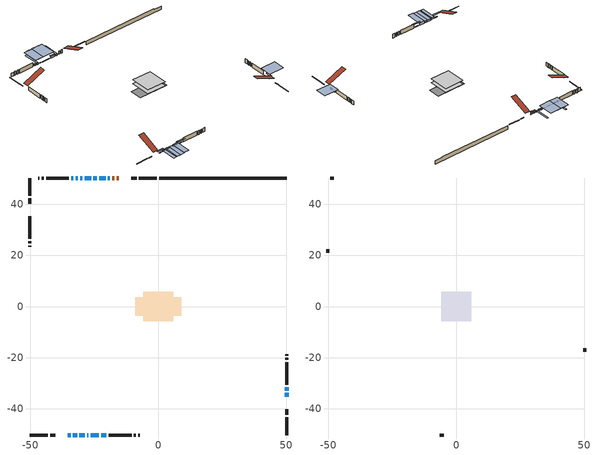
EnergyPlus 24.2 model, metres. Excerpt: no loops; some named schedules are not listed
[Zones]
conditioned space
 floor adiabatic (AdiabaticFloorConstruction): -5.85,-5.85 -5.85,5.85 5.85,5.85 5.85,-5.85 z0.54
 floor foundation (Slab1 construction): -8.92,-3.55 -8.92,3.55 8.92,3.55 8.92,-3.55 z-1.8
 wall outside (RimJoist1 construction): -0.52,50.29 -7.55,50.29 / -50.29,-50.29 -43.26,-50.29 / -50.29,50.29 -50.29,43.26 / 50.29,-50.29 50.29,-43.26 z0.54:0.84
 wall outside (RimJoist2 construction): -8.48,50.29 -10.53,50.29 / -42.33,-50.29 -40.28,-50.29 / -50.29,42.33 -50.29,40.28 / 50.29,-42.33 50.29,-40.28 z0.54:0.84
 wall outside (AdiabaticWallConstruction 1): -15.43,50.29 -16.29,50.29 / -17.22,50.29 -17.98,50.29 z0.54:2.57
 wall outside (AdiabaticWallConstruction): 50.29,-35.38 50.29,-33.81 z0.54:1.71; -35.39,-50.29 -34.34,-50.29 / -22.35,-50.29 -20.26,-50.29 z0.54:1.02; -33.41,-50.29 -31.79,-50.29 / -30.86,-50.29 -28.72,-50.29 z0.54:1.48; -18.91,50.29 -19.7,50.29 / -31.48,50.29 -32.27,50.29 / -33.2,50.29 -34.06,50.29 z0.54:1.34; -27.8,-50.29 -27.33,-50.29 z0.54:0.75; -20.63,50.29 -23.17,50.29 z0.54:1.49; -24.1,50.29 -25.36,50.29 / -29.7,50.29 -30.56,50.29 z0.54:0.89; -26.29,50.29 -28.78,50.29 / 50.29,-32.88 50.29,-31.63 z0.54:0.87; -26.4,-50.29 -23.27,-50.29 z0.54:1.94
 wall outside (Wall1 construction): -34.99,50.29 -43.88,50.29 / -19.33,-50.29 -10.45,-50.29 / -50.29,35.38 -50.29,26.5 / 50.29,-30.71 50.29,-21.82 z0.54:2.98
 wall outside (Wall2 construction): -44.81,50.29 -45.58,50.29 / -9.52,-50.29 -8.75,-50.29 / -50.29,25.57 -50.29,24.8 / 50.29,-20.89 50.29,-20.12 z0.54:2.98
 wall outside (Wall3 construction): -46.51,50.29 -47.01,50.29 / -7.82,-50.29 -7.31,-50.29 / -50.29,23.87 -50.29,23.36 / 50.29,-19.19 50.29,-18.68 z0.54:2.98
 wall foundation (FoundationWall1 construction): 0.41,50.29,-1.8 0.41,50.29,0.54 45.3,50.29,0.54 45.3,50.29,0.15 50.29,50.29,0.15 50.29,50.29,-1.8
 window (WindowConstruction): 50.29,-35.38 50.29,-33.81 z0.54:1.71
 window (WindowConstruction 6): -35.38,-50.29 -34.34,-50.29 z0.54:1.02
 window (WindowConstruction 7): -33.41,-50.29 -31.79,-50.29 z0.54:1.48
 window (WindowConstruction 8): -18.91,50.29 -19.7,50.29 z0.54:1.34
 window (WindowConstruction 9): -30.86,-50.29 -28.72,-50.29 z0.54:1.48
 window (WindowConstruction 10): -27.79,-50.29 -27.33,-50.29 z0.54:0.74
 window (WindowConstruction 1): -20.63,50.29 -23.17,50.29 z0.54:1.49
 window (WindowConstruction 11): -24.1,50.29 -25.36,50.29 z0.54:0.88
 window (WindowConstruction 12): -26.29,50.29 -28.78,50.29 z0.54:0.87
 window (WindowConstruction 13): -29.71,50.29 -30.55,50.29 z0.54:0.88
 window (WindowConstruction 14): 50.29,-32.88 50.29,-31.63 z0.54:0.87
 window (WindowConstruction 2): -31.48,50.29 -32.27,50.29 z0.54:1.34
 window (WindowConstruction 3): -33.2,50.29 -34.06,50.29 z0.54:1.34
 window (WindowConstruction 4): -26.4,-50.29 -23.27,-50.29 z0.54:1.94
 window (WindowConstruction 5): -22.35,-50.29 -20.26,-50.29 z0.54:1.02
 door (Door): -15.43,50.29 -16.29,50.29 z0.54:2.57
 door (Door 1): -17.22,50.29 -17.98,50.29 z0.54:2.57
 ceiling adiabatic (AdiabaticFloorConstruction): 5.85,-5.85 5.85,5.85 -5.85,5.85 -5.85,-5.85 z0.54
attic - vented
 floor to conditioned space (Floor1 construction Reversed): -5.85,-5.85 -5.85,5.85 5.85,5.85 5.85,-5.85 z2.98
 wall outside (Wall4 construction): -47.94,50.29 -49.36,50.29 / -6.38,-50.29 -4.96,-50.29 / -50.29,22.43 -50.29,21.01 / 50.29,-17.75 50.29,-16.33 z0.54:2.98
 roof outside (Roof1 construction): -14.5,50.29,2.98 -14.5,39.06,7.66 -11.46,39.06,7.66 -11.46,50.29,2.98; -36.31,-50.29,2.98 -36.31,-39.06,7.66 -39.36,-39.06,7.66 -39.36,-50.29,2.98; -50.29,36.31,2.98 -39.06,36.31,7.66 -39.06,39.36,7.66 -50.29,39.36,2.98; 50.29,-36.31,2.98 39.06,-36.31,7.66 39.06,-39.36,7.66 50.29,-39.36,2.98
shading: 50.29,-32.9 50.29,-36.3 51.05,-36.3 51.05,-32.9 z2.62; -32.82,-50.29 -36.9,-50.29 -36.9,-51.05 -32.82,-51.05 z2.54; -31.74,-50.29 -33.46,-50.29 -33.46,-59.43 -31.74,-59.43 z1.53; -19.75,50.29 -18.86,50.29 -18.86,59.43 -19.75,59.43 z1.39; -28.67,-50.29 -30.91,-50.29 -30.91,-59.43 -28.67,-59.43 z1.53; -26.42,-50.29 -28.71,-50.29 -28.71,-59.43 -26.42,-59.43 z1.66; -23.22,50.29 -20.58,50.29 -20.58,51.05 -23.22,51.05 z1.54; -28.1,50.29 -21.36,50.29 -21.36,59.43 -28.1,59.43 z3.62; -31.52,50.29 -23.55,50.29 -23.55,59.43 -31.52,59.43 z3.61; -33.29,50.29 -26.97,50.29 -26.97,59.43 -33.29,59.43 z3.62; 50.29,-28.89 50.29,-35.62 59.43,-35.62 59.43,-28.89 z3.61; -32.32,50.29 -31.44,50.29 -31.44,59.43 -32.32,59.43 z1.39; -34.11,50.29 -33.15,50.29 -33.15,51.05 -34.11,51.05 z1.39; -23.23,-50.29 -26.45,-50.29 -26.45,-59.43 -23.23,-59.43 z1.98; -18.74,-50.29 -23.87,-50.29 -23.87,-51.05 -18.74,-51.05 z2.54
[Building]
Building 1: Terrain=Suburbs
[Site:Location]
Edmonton Intl AP_AB: Latitude {deg}=53.31; Longitude {deg}=-113.58; Time Zone {hr}=-7; Elevation {m}=723; Keep Site Location Information=Yes
[Site:GroundTemperature:Shallow]
-1.56185, -3.61833, -3.78302, -2.80711, 1.11059, 5.01004, 8.39065, 10.5322, 10.7141, 8.97234, 5.67794, 1.89811
[Site:WaterMainsTemperature]
Calculation Method=Schedule; Temperature Schedule=mains temperature schedule
[Material] Roughness=Rough; Thermal Absorptance=0.9
Name | Thickness {m} | Conductivity {W/m-K} | Density {kg/m3} | Specific Heat {J/kg-K} | Solar Absorptance | Visible Absorptance
asphalt or fiberglass shingles | 0.00635 | 0.162714 | 1121.4 | 1465.45 | 0.4 | 0.4
ceiling loosefill ins | 0.169333 | 0.0480833 | 16.02 | 1046.75 | 0.7 | 0.7
ceiling stud and cavity | 0.1397 | 0.142181 | 65.682 | 1177.47 | 0.7 | 0.7
concrete 4.0 in. | 0.1016 | 1.803125 | 2242.8 | 837.4 | 0.7 | 0.7
concrete 8.0 in. | 0.2032 | 1.803125 | 2242.8 | 837.4 | 0.7 | 0.7
door material | 0.04445 | 0.188738 | 512.64 | 1214.23 | 0.7 | 0.7
door material 1 | 0.04445 | 0.053851 | 512.64 | 1214.23 | 0.7 | 0.7
exterior vertical ins | 0.0125472 | 0.029427 | 32.04 | 1214.23 | 0.7 | 0.7
floor covering | 0.0127 | 0.0433444 | 54.468 | 1339.84 | 0.6 | 0.6
floor rigid ins; wall rigid ins 1 | 0.512978 | 0.029427 | 32.04 | 1214.23 | 0.7 | 0.7
floor stud and cavity | 0.1397 | 1.75129 | 37.0049 | 1207.88 | 0.7 | 0.7
furniture material conditioned space 1 | 0.1524 | 0.115458 | 640.8 | 1214.23 | 0.6 | 0.6
gypsum board | 0.0127 | 0.160291 | 801 | 837.4 | 0.6 | 0.6
gypsum board 1 | 0.0127 | 0.160291 | 801 | 837.4 | 0.7 | 0.7
osb sheathing 0.5 in. | 0.0127 | 0.115458 | 512.64 | 1214.23 | 0.7 | 0.7
osb sheathing 0.75 in. | 0.01905 | 0.115458 | 512.64 | 1214.23 | 0.7 | 0.7
osb sheathing 2.0 in. | 0.0508 | 0.115458 | 512.64 | 1214.23 | 0.7 | 0.7
rim joist stud and cavity | 0.0508 | 0.0296634 | 125.044 | 1163.47 | 0.6 | 0.6
rim joist stud and cavity 1 | 0.0508 | 0.194335 | 50.32683 | 1063.81 | 0.6 | 0.6
wall rigid ins | 0.051816 | 0.029427 | 32.04 | 1214.23 | 0.7 | 0.7
wall stud and cavity | 0.1397 | 0.19072 | 139.0536 | 1170.24 | 0.7 | 0.7
wall stud and cavity 1 | 0.1397 | 0.107944 | 139.0536 | 1170.24 | 0.7 | 0.7
wall stud and cavity 2 | 0.1397 | 0.229306 | 139.0536 | 1170.24 | 0.7 | 0.7
wall stud and cavity 3 | 0.0889 | 6.9971 | 50.32683 | 1063.81 | 0.6 | 0.6
wall stud and cavity 4 | 0.0889 | 0.380278 | 52.3479 | 1209.89 | 0.7 | 0.7
wall stud and cavity 5 | 0.0889 | 0.391764 | 83.0341 | 1211.67 | 0.7 | 0.7
wood siding | 0.0254 | 0.102417 | 544.68 | 1172.36 | 0.4 | 0.4
wood siding 1 | 0.00254 | 0.102417 | 544.68 | 1172.36 | 0.4 | 0.4
wood siding 2; wood siding 3; wood siding 4 | 0.0254 | 0.102417 | 544.68 | 1172.36 | 0.7 | 0.7
[WindowMaterial:SimpleGlazingSystem]
Name | U-Factor {W/m2-K} | Solar Heat Gain Coefficient
WindowMaterial | 1.67955 | 0.57
WindowMaterial 1 | 1.6205 | 0.49
WindowMaterial 10 | 2.67036 | 0.23
WindowMaterial 11 | 3.92747 | 0.4
WindowMaterial 12 | 3.957 | 0.39
WindowMaterial 13 | 4.025702 | 0.37
WindowMaterial 2 | 1.58303 | 0.52
WindowMaterial 3 | 1.69148 | 0.45
WindowMaterial 4 | 1.71703 | 0.56
WindowMaterial 5 | 1.97992 | 0.5
WindowMaterial 6 | 2.15934 | 0.4
WindowMaterial 7 | 1.677849 | 0.46
WindowMaterial 8 | 1.7051 | 0.44
WindowMaterial 9 | 1.53987 | 0.54
[Construction]
AdiabaticFloorConstruction: floor stud and cavity, floor rigid ins, osb sheathing 0.75 in., floor covering
AdiabaticWallConstruction: wood siding 3, wall rigid ins 1, wall stud and cavity 4, gypsum board
AdiabaticWallConstruction 1: wood siding 4, wall rigid ins 1, wall stud and cavity 4, gypsum board
Door: door material
Door 1: door material 1
Floor1 construction Reversed: gypsum board, ceiling stud and cavity, ceiling loosefill ins
FoundationWall1 construction: concrete 8.0 in., gypsum board 1
furniture construction conditioned space 1: furniture material conditioned space 1
PartitionWallConstruction: gypsum board, wall stud and cavity 5, gypsum board
RimJoist1 construction: wood siding 2, osb sheathing 2.0 in., rim joist stud and cavity
RimJoist2 construction: wood siding 2, rim joist stud and cavity 1
Roof1 construction: asphalt or fiberglass shingles
Slab1 construction: concrete 4.0 in.
Wall1 construction: wood siding, wall rigid ins, osb sheathing 0.5 in., wall stud and cavity, gypsum board
Wall2 construction: wood siding, osb sheathing 0.5 in., wall stud and cavity 1, gypsum board
Wall3 construction: wood siding, wall rigid ins, osb sheathing 0.5 in., wall stud and cavity 2, gypsum board
Wall4 construction: wood siding 1, wall stud and cavity 3
WindowConstruction: WindowMaterial
WindowConstruction 1: WindowMaterial 1
WindowConstruction 10: WindowMaterial 10
WindowConstruction 11: WindowMaterial 11
WindowConstruction 12; WindowConstruction 14: WindowMaterial 12
WindowConstruction 13: WindowMaterial 13
WindowConstruction 2: WindowMaterial 2
WindowConstruction 3: WindowMaterial 3
WindowConstruction 4: WindowMaterial 4
WindowConstruction 5: WindowMaterial 5
WindowConstruction 6: WindowMaterial 6
WindowConstruction 7: WindowMaterial 7
WindowConstruction 8: WindowMaterial 8
WindowConstruction 9: WindowMaterial 9
[Zone] Multiplier=1; Part of Total Floor Area=Yes
Name | Volume {m3}
attic - vented | 102.51
conditioned space | 658.5
[Space]
Name | Zone | Volume {m3}
attic - vented 1 | attic - vented | 102.51
conditioned space 1 | conditioned space | 658.5
[ZoneInfiltration:EffectiveLeakageArea]
infil attic - vented 1: Zone or Space=attic - vented 1; Schedule=Always On Discrete; Effective Air Leakage Area {cm2}=4756.52; Stack Coefficient=0.000495095; Wind Coefficient=1.50336e-05
[ZoneMixing]
whole house fan mix: Zone or Space=attic - vented; Schedule=Always On Continuous; Design Flow Rate Calculation Method=Flow/Zone; Design Flow Rate {m3/s}=0; Source Zone or Space=conditioned space
[SurfaceProperty:ExposedFoundationPerimeter]
Slab1: Exposed Perimeter Calculation Method=TotalExposedPerimeter; Total Exposed Perimeter {m}=49.887
[InternalMass] Zone or ZoneList=conditioned space; Space or SpaceList=conditioned space 1
Name | Construction | Surface Area {m2}
furniture mass conditioned space 1 | furniture construction conditioned space 1 | 105.372
partition wall mass | PartitionWallConstruction | 263.43
[Lights]
interior lighting: Zone or ZoneList or Space or SpaceList=conditioned space 1; Schedule=interior lighting schedule; Design Level Calculation Method=LightingLevel; Lighting Level {W}=343.2; Return Air Fraction=0; Fraction Radiant=0.6; Fraction Visible=0.2; Fraction Replaceable=1
[People]
occupants: Zone or ZoneList or Space or SpaceList=conditioned space 1; Number of People Schedule=occupants schedule; Number of People Calculation Method=People; Number of People=3; Fraction Radiant=0.314171; Sensible Heat Fraction=0.56303; Activity Level Schedule=occupants activity schedule; Carbon Dioxide Generation Rate {m3/s-W}=0; Enable ASHRAE 55 Comfort Warnings=No; Mean Radiant Temperature Calculation Type=EnclosureAveraged
[ElectricEquipment] Zone or ZoneList or Space or SpaceList=conditioned space 1; Design Level Calculation Method=EquipmentLevel
Name | Schedule | Design Level {W} | Fraction Latent | Fraction Radiant | Fraction Lost
clothes dryer | clothes dryer schedule | 140.772 | 0.015 | 0.081 | 0.85
clothes washer | clothes washer schedule | 32.1985 | 0.03 | 0.162 | 0.7
cooking range | cooking range schedule | 215.147 | 0.08 | 0.432 | 0.2
dishwasher | dishwasher schedule | 66.8632 | 0.3 | 0.18 | 0.4
fridge | fridge schedule | 72.9452 | 0 | 0.6 | 0
mech vent bath fan 0 | mech vent bath fan 0 schedule | 50.2 | 0 | 0 | 1
mech vent bath fan 1 | mech vent bath fan 1 schedule | 50.2 | 0 | 0 | 1
mech vent bath fan 2 | mech vent bath fan 2 schedule | 50.2 | 0 | 0 | 1
mech vent house fan | mech vent house fan schedule | 0 | 0 | 0 | 1
mech vent house fan cfis | mech vent house fan cfis schedule | 0 | 0 | 0 | 0
mech vent range fan 0 | mech vent range fan 0 schedule | 57 | 0 | 0 | 1
misc plug loads | misc plug loads schedule | 494.7 | 0.045 | 0.513 | 0.1
whole house fan | Always On Discrete | 0 | 0 | 0 | 1
[OtherEquipment] Zone or ZoneList or Space or SpaceList=conditioned space 1; Design Level Calculation Method=EquipmentLevel
Name | Fuel Type | Schedule | Design Level {W} | Fraction Latent | Fraction Radiant | Fraction Lost
clothes dryer 1 | Electricity | clothes dryer schedule | 0 | 0.015 | 0.081 | 0.85
cooking range 1 | Electricity | cooking range schedule | 0 | 0.08 | 0.432 | 0.2
general water use latent | None | general water use schedule | 62.594 | 1 | 0 | 0
general water use sensible | None | general water use schedule | -61.6891 | 0 | 0.6 | 0
mech vent house fan latent load | None | Always On Discrete | 0 | 1 | 0 | 0
mech vent house fan sensible load | None | Always On Discrete | 0 | 0 | 0 | 0
water heater energy adjustment1 | NaturalGas | Always On Discrete | 0.01 | 0 | 0 | 1
[ZoneInfiltration:DesignFlowRate] Zone or ZoneList or Space or SpaceList=conditioned space 1; Schedule=Always On Discrete; Design Flow Rate Calculation Method=Flow/Zone; Design Flow Rate {m3/s}=0
infil flow; natural vent flow; whole house fan flow
[Foundation:Kiva]
Foundation Kiva 1: Initial Indoor Air Temperature {C}=18; Wall Height Above Grade {m}=0.540014; Wall Depth Below Slab {m}=0.2032; Custom Block Material Name 1=exterior vertical ins; Custom Block Depth 1 {m}=2.34001; Custom Block X Position 1 {m}=0.2159; Custom Block Z Position 1 {m}=0
[Foundation:Kiva:Settings]
Soil Conductivity {W/m-K}=0.849921; Soil Density {kg/m3}=1842.3; Soil Specific Heat {J/kg-K}=418.7; Ground Solar Absorptivity=0.9; Ground Thermal Absorptivity=0.9; Ground Surface Roughness {m}=0.03; Far-Field Width {m}=40; Deep-Ground Boundary Condition=ZeroFlux; Deep-Ground Depth {m}=40; Minimum Cell Dimension {m}=0.2; Maximum Cell Growth Coefficient=3; Simulation Timestep=Timestep
[Exterior:Lights]
exterior lighting: Schedule=exterior lighting schedule; Design Level {W}=75.6
[Schedule:Constant]
Name | Hourly Value
Always On Continuous; mech vent house fan schedule; mech vent house fan cfis schedule; Always On Discrete | 1
occupants activity schedule | 117.228
fridge schedule | 0
[Schedule:Week:Daily]
interior lighting schedule Week Rule - Jan1-Jan27: interior lighting schedule day, interior lighting schedule day, interior lighting schedule day, interior lighting schedule day, interior lighting schedule day, interior lighting schedule day, interior lighting schedule day, interior lighting schedule default day, interior lighting schedule default day, interior lighting schedule default day, interior lighting schedule default day, interior lighting schedule default day
interior lighting schedule Week Rule - Jan28-Feb3: interior lighting schedule day, interior lighting schedule day, interior lighting schedule day, interior lighting schedule day, interior lighting schedule day 1, interior lighting schedule day 1, interior lighting schedule day 1, interior lighting schedule default day, interior lighting schedule default day, interior lighting schedule default day, interior lighting schedule default day, interior lighting schedule default day
interior lighting schedule Week Rule - Feb4-Feb24: interior lighting schedule day 1, interior lighting schedule day 1, interior lighting schedule day 1, interior lighting schedule day 1, interior lighting schedule day 1, interior lighting schedule day 1, interior lighting schedule day 1, interior lighting schedule default day, interior lighting schedule default day, interior lighting schedule default day, interior lighting schedule default day, interior lighting schedule default day
interior lighting schedule Week Rule - Feb25-Mar3: interior lighting schedule day 1, interior lighting schedule day 1, interior lighting schedule day 1, interior lighting schedule day 1, interior lighting schedule day 2, interior lighting schedule day 2, interior lighting schedule day 2, interior lighting schedule default day, interior lighting schedule default day, interior lighting schedule default day, interior lighting schedule default day, interior lighting schedule default day
interior lighting schedule Week Rule - Mar4-Mar31: interior lighting schedule day 2, interior lighting schedule day 2, interior lighting schedule day 2, interior lighting schedule day 2, interior lighting schedule day 2, interior lighting schedule day 2, interior lighting schedule day 2, interior lighting schedule default day, interior lighting schedule default day, interior lighting schedule default day, interior lighting schedule default day, interior lighting schedule default day
interior lighting schedule Week Rule - Apr1-Apr28: interior lighting schedule day 3, interior lighting schedule day 3, interior lighting schedule day 3, interior lighting schedule day 3, interior lighting schedule day 3, interior lighting schedule day 3, interior lighting schedule day 3, interior lighting schedule default day, interior lighting schedule default day, interior lighting schedule default day, interior lighting schedule default day, interior lighting schedule default day
interior lighting schedule Week Rule - Apr29-May5: interior lighting schedule day 3, interior lighting schedule day 3, interior lighting schedule day 4, interior lighting schedule day 4, interior lighting schedule day 4, interior lighting schedule day 4, interior lighting schedule day 4, interior lighting schedule default day, interior lighting schedule default day, interior lighting schedule default day, interior lighting schedule default day, interior lighting schedule default day
interior lighting schedule Week Rule - May6-May26: interior lighting schedule day 4, interior lighting schedule day 4, interior lighting schedule day 4, interior lighting schedule day 4, interior lighting schedule day 4, interior lighting schedule day 4, interior lighting schedule day 4, interior lighting schedule default day, interior lighting schedule default day, interior lighting schedule default day, interior lighting schedule default day, interior lighting schedule default day
interior lighting schedule Week Rule - May27-Jun2: interior lighting schedule day 4, interior lighting schedule day 4, interior lighting schedule day 4, interior lighting schedule day 4, interior lighting schedule day 4, interior lighting schedule day 5, interior lighting schedule day 5, interior lighting schedule default day, interior lighting schedule default day, interior lighting schedule default day, interior lighting schedule default day, interior lighting schedule default day
interior lighting schedule Week Rule - Jun3-Jun30: interior lighting schedule day 5, interior lighting schedule day 5, interior lighting schedule day 5, interior lighting schedule day 5, interior lighting schedule day 5, interior lighting schedule day 5, interior lighting schedule day 5, interior lighting schedule default day, interior lighting schedule default day, interior lighting schedule default day, interior lighting schedule default day, interior lighting schedule default day
interior lighting schedule Week Rule - Jul1-Jul28: interior lighting schedule day 6, interior lighting schedule day 6, interior lighting schedule day 6, interior lighting schedule day 6, interior lighting schedule day 6, interior lighting schedule day 6, interior lighting schedule day 6, interior lighting schedule default day, interior lighting schedule default day, interior lighting schedule default day, interior lighting schedule default day, interior lighting schedule default day
interior lighting schedule Week Rule - Jul29-Aug4: interior lighting schedule day 6, interior lighting schedule day 6, interior lighting schedule day 6, interior lighting schedule day 7, interior lighting schedule day 7, interior lighting schedule day 7, interior lighting schedule day 7, interior lighting schedule default day, interior lighting schedule default day, interior lighting schedule default day, interior lighting schedule default day, interior lighting schedule default day
interior lighting schedule Week Rule - Aug5-Aug25: interior lighting schedule day 7, interior lighting schedule day 7, interior lighting schedule day 7, interior lighting schedule day 7, interior lighting schedule day 7, interior lighting schedule day 7, interior lighting schedule day 7, interior lighting schedule default day, interior lighting schedule default day, interior lighting schedule default day, interior lighting schedule default day, interior lighting schedule default day
interior lighting schedule Week Rule - Aug26-Sep1: interior lighting schedule day 7, interior lighting schedule day 7, interior lighting schedule day 7, interior lighting schedule day 7, interior lighting schedule day 7, interior lighting schedule day 7, interior lighting schedule day 8, interior lighting schedule default day, interior lighting schedule default day, interior lighting schedule default day, interior lighting schedule default day, interior lighting schedule default day
interior lighting schedule Week Rule - Sep2-Sep29: interior lighting schedule day 8, interior lighting schedule day 8, interior lighting schedule day 8, interior lighting schedule day 8, interior lighting schedule day 8, interior lighting schedule day 8, interior lighting schedule day 8, interior lighting schedule default day, interior lighting schedule default day, interior lighting schedule default day, interior lighting schedule default day, interior lighting schedule default day
interior lighting schedule Week Rule - Sep30-Oct6: interior lighting schedule day 8, interior lighting schedule day 9, interior lighting schedule day 9, interior lighting schedule day 9, interior lighting schedule day 9, interior lighting schedule day 9, interior lighting schedule day 9, interior lighting schedule default day, interior lighting schedule default day, interior lighting schedule default day, interior lighting schedule default day, interior lighting schedule default day
interior lighting schedule Week Rule - Oct7-Oct27: interior lighting schedule day 9, interior lighting schedule day 9, interior lighting schedule day 9, interior lighting schedule day 9, interior lighting schedule day 9, interior lighting schedule day 9, interior lighting schedule day 9, interior lighting schedule default day, interior lighting schedule default day, interior lighting schedule default day, interior lighting schedule default day, interior lighting schedule default day
interior lighting schedule Week Rule - Oct28-Nov3: interior lighting schedule day 9, interior lighting schedule day 9, interior lighting schedule day 9, interior lighting schedule day 9, interior lighting schedule day 10, interior lighting schedule day 10, interior lighting schedule day 10, interior lighting schedule default day, interior lighting schedule default day, interior lighting schedule default day, interior lighting schedule default day, interior lighting schedule default day
interior lighting schedule Week Rule - Nov4-Nov24: interior lighting schedule day 10, interior lighting schedule day 10, interior lighting schedule day 10, interior lighting schedule day 10, interior lighting schedule day 10, interior lighting schedule day 10, interior lighting schedule day 10, interior lighting schedule default day, interior lighting schedule default day, interior lighting schedule default day, interior lighting schedule default day, interior lighting schedule default day
interior lighting schedule Week Rule - Nov25-Dec1: interior lighting schedule day 10, interior lighting schedule day 10, interior lighting schedule day 10, interior lighting schedule day 10, interior lighting schedule day 10, interior lighting schedule day 10, interior lighting schedule day 11, interior lighting schedule default day, interior lighting schedule default day, interior lighting schedule default day, interior lighting schedule default day, interior lighting schedule default day
interior lighting schedule Week Rule - Dec2-Dec31: interior lighting schedule day 11, interior lighting schedule day 11, interior lighting schedule day 11, interior lighting schedule day 11, interior lighting schedule day 11, interior lighting schedule day 11, interior lighting schedule day 11, interior lighting schedule default day, interior lighting schedule default day, interior lighting schedule default day, interior lighting schedule default day, interior lighting schedule default day
occupants schedule Week Rule - Jan1-Dec31: occupants schedule day, occupants schedule day, occupants schedule day, occupants schedule day, occupants schedule day, occupants schedule day, occupants schedule day, occupants schedule default day, occupants schedule default day, occupants schedule default day, occupants schedule default day, occupants schedule default day
clothes dryer schedule Week Rule - Jan1-Dec31: clothes dryer schedule day, clothes dryer schedule day, clothes dryer schedule day, clothes dryer schedule day, clothes dryer schedule day, clothes dryer schedule day, clothes dryer schedule day, clothes dryer schedule default day, clothes dryer schedule default day, clothes dryer schedule default day, clothes dryer schedule default day, clothes dryer schedule default day
clothes washer schedule Week Rule - Jan1-Dec31: clothes washer schedule day, clothes washer schedule day, clothes washer schedule day, clothes washer schedule day, clothes washer schedule day, clothes washer schedule day, clothes washer schedule day, clothes washer schedule default day, clothes washer schedule default day, clothes washer schedule default day, clothes washer schedule default day, clothes washer schedule default day
cooking range schedule Week Rule - Jan1-Dec31: cooking range schedule day, cooking range schedule day, cooking range schedule day, cooking range schedule day, cooking range schedule day, cooking range schedule day, cooking range schedule day, cooking range schedule default day, cooking range schedule default day, cooking range schedule default day, cooking range schedule default day, cooking range schedule default day
dishwasher schedule Week Rule - Jan1-Dec31: dishwasher schedule day, dishwasher schedule day, dishwasher schedule day, dishwasher schedule day, dishwasher schedule day, dishwasher schedule day, dishwasher schedule day, dishwasher schedule default day, dishwasher schedule default day, dishwasher schedule default day, dishwasher schedule default day, dishwasher schedule default day
mech vent bath fan 0 schedule Week Rule - Jan1-Dec31: mech vent bath fan 0 schedule day, mech vent bath fan 0 schedule day, mech vent bath fan 0 schedule day, mech vent bath fan 0 schedule day, mech vent bath fan 0 schedule day, mech vent bath fan 0 schedule day, mech vent bath fan 0 schedule day, mech vent bath fan 0 schedule default day, mech vent bath fan 0 schedule default day, mech vent bath fan 0 schedule default day, mech vent bath fan 0 schedule default day, mech vent bath fan 0 schedule default day
mech vent bath fan 1 schedule Week Rule - Jan1-Dec31: mech vent bath fan 1 schedule day, mech vent bath fan 1 schedule day, mech vent bath fan 1 schedule day, mech vent bath fan 1 schedule day, mech vent bath fan 1 schedule day, mech vent bath fan 1 schedule day, mech vent bath fan 1 schedule day, mech vent bath fan 1 schedule default day, mech vent bath fan 1 schedule default day, mech vent bath fan 1 schedule default day, mech vent bath fan 1 schedule default day, mech vent bath fan 1 schedule default day
mech vent bath fan 2 schedule Week Rule - Jan1-Dec31: mech vent bath fan 2 schedule day, mech vent bath fan 2 schedule day, mech vent bath fan 2 schedule day, mech vent bath fan 2 schedule day, mech vent bath fan 2 schedule day, mech vent bath fan 2 schedule day, mech vent bath fan 2 schedule day, mech vent bath fan 2 schedule default day, mech vent bath fan 2 schedule default day, mech vent bath fan 2 schedule default day, mech vent bath fan 2 schedule default day, mech vent bath fan 2 schedule default day
mech vent range fan 0 schedule Week Rule - Jan1-Dec31: mech vent range fan 0 schedule day, mech vent range fan 0 schedule day, mech vent range fan 0 schedule day, mech vent range fan 0 schedule day, mech vent range fan 0 schedule day, mech vent range fan 0 schedule day, mech vent range fan 0 schedule day, mech vent range fan 0 schedule default day, mech vent range fan 0 schedule default day, mech vent range fan 0 schedule default day, mech vent range fan 0 schedule default day, mech vent range fan 0 schedule default day
misc plug loads schedule Week Rule - Jan1-Dec31: misc plug loads schedule day, misc plug loads schedule day, misc plug loads schedule day, misc plug loads schedule day, misc plug loads schedule day, misc plug loads schedule day, misc plug loads schedule day, misc plug loads schedule default day, misc plug loads schedule default day, misc plug loads schedule default day, misc plug loads schedule default day, misc plug loads schedule default day
general water use schedule Week Rule - Jan1-Dec31: general water use schedule day, general water use schedule day, general water use schedule day, general water use schedule day, general water use schedule day, general water use schedule day, general water use schedule day, general water use schedule default day, general water use schedule default day, general water use schedule default day, general water use schedule default day, general water use schedule default day
exterior lighting schedule Week Rule - Jan1-Jan27: exterior lighting schedule day, exterior lighting schedule day, exterior lighting schedule day, exterior lighting schedule day, exterior lighting schedule day, exterior lighting schedule day, exterior lighting schedule day, exterior lighting schedule default day, exterior lighting schedule default day, exterior lighting schedule default day, exterior lighting schedule default day, exterior lighting schedule default day
exterior lighting schedule Week Rule - Jan28-Feb3: exterior lighting schedule day, exterior lighting schedule day, exterior lighting schedule day, exterior lighting schedule day, exterior lighting schedule day 1, exterior lighting schedule day 1, exterior lighting schedule day 1, exterior lighting schedule default day, exterior lighting schedule default day, exterior lighting schedule default day, exterior lighting schedule default day, exterior lighting schedule default day
exterior lighting schedule Week Rule - Feb4-Feb24: exterior lighting schedule day 1, exterior lighting schedule day 1, exterior lighting schedule day 1, exterior lighting schedule day 1, exterior lighting schedule day 1, exterior lighting schedule day 1, exterior lighting schedule day 1, exterior lighting schedule default day, exterior lighting schedule default day, exterior lighting schedule default day, exterior lighting schedule default day, exterior lighting schedule default day
exterior lighting schedule Week Rule - Feb25-Mar3: exterior lighting schedule day 1, exterior lighting schedule day 1, exterior lighting schedule day 1, exterior lighting schedule day 1, exterior lighting schedule day 2, exterior lighting schedule day 2, exterior lighting schedule day 2, exterior lighting schedule default day, exterior lighting schedule default day, exterior lighting schedule default day, exterior lighting schedule default day, exterior lighting schedule default day
exterior lighting schedule Week Rule - Mar4-Mar31: exterior lighting schedule day 2, exterior lighting schedule day 2, exterior lighting schedule day 2, exterior lighting schedule day 2, exterior lighting schedule day 2, exterior lighting schedule day 2, exterior lighting schedule day 2, exterior lighting schedule default day, exterior lighting schedule default day, exterior lighting schedule default day, exterior lighting schedule default day, exterior lighting schedule default day
exterior lighting schedule Week Rule - Apr1-Apr28: exterior lighting schedule day 3, exterior lighting schedule day 3, exterior lighting schedule day 3, exterior lighting schedule day 3, exterior lighting schedule day 3, exterior lighting schedule day 3, exterior lighting schedule day 3, exterior lighting schedule default day, exterior lighting schedule default day, exterior lighting schedule default day, exterior lighting schedule default day, exterior lighting schedule default day
exterior lighting schedule Week Rule - Apr29-May5: exterior lighting schedule day 3, exterior lighting schedule day 3, exterior lighting schedule day 4, exterior lighting schedule day 4, exterior lighting schedule day 4, exterior lighting schedule day 4, exterior lighting schedule day 4, exterior lighting schedule default day, exterior lighting schedule default day, exterior lighting schedule default day, exterior lighting schedule default day, exterior lighting schedule default day
exterior lighting schedule Week Rule - May6-May26: exterior lighting schedule day 4, exterior lighting schedule day 4, exterior lighting schedule day 4, exterior lighting schedule day 4, exterior lighting schedule day 4, exterior lighting schedule day 4, exterior lighting schedule day 4, exterior lighting schedule default day, exterior lighting schedule default day, exterior lighting schedule default day, exterior lighting schedule default day, exterior lighting schedule default day
exterior lighting schedule Week Rule - May27-Jun2: exterior lighting schedule day 4, exterior lighting schedule day 4, exterior lighting schedule day 4, exterior lighting schedule day 4, exterior lighting schedule day 4, exterior lighting schedule day 5, exterior lighting schedule day 5, exterior lighting schedule default day, exterior lighting schedule default day, exterior lighting schedule default day, exterior lighting schedule default day, exterior lighting schedule default day
exterior lighting schedule Week Rule - Jun3-Jun30: exterior lighting schedule day 5, exterior lighting schedule day 5, exterior lighting schedule day 5, exterior lighting schedule day 5, exterior lighting schedule day 5, exterior lighting schedule day 5, exterior lighting schedule day 5, exterior lighting schedule default day, exterior lighting schedule default day, exterior lighting schedule default day, exterior lighting schedule default day, exterior lighting schedule default day
[Schedule:Year]
interior lighting schedule: interior lighting schedule Week Rule - Jan1-Jan27, 1, 1, 1, 27, interior lighting schedule Week Rule - Jan28-Feb3, 1, 28, 2, 3, interior lighting schedule Week Rule - Feb4-Feb24, 2, 4, 2, 24, interior lighting schedule Week Rule - Feb25-Mar3, 2, 25, 3, 3, interior lighting schedule Week Rule - Mar4-Mar31, 3, 4, 3, 31, interior lighting schedule Week Rule - Apr1-Apr28, 4, 1, 4, 28, interior lighting schedule Week Rule - Apr29-May5, 4, 29, 5, 5, interior lighting schedule Week Rule - May6-May26, 5, 6, 5, 26, interior lighting schedule Week Rule - May27-Jun2, 5, 27, 6, 2, interior lighting schedule Week Rule - Jun3-Jun30, 6, 3, 6, 30, interior lighting schedule Week Rule - Jul1-Jul28, 7, 1, 7, 28, interior lighting schedule Week Rule - Jul29-Aug4, 7, 29, 8, 4, interior lighting schedule Week Rule - Aug5-Aug25, 8, 5, 8, 25, interior lighting schedule Week Rule - Aug26-Sep1, 8, 26, 9, 1, interior lighting schedule Week Rule - Sep2-Sep29, 9, 2, 9, 29, interior lighting schedule Week Rule - Sep30-Oct6, 9, 30, 10, 6, interior lighting schedule Week Rule - Oct7-Oct27, 10, 7, 10, 27, interior lighting schedule Week Rule - Oct28-Nov3, 10, 28, 11, 3, interior lighting schedule Week Rule - Nov4-Nov24, 11, 4, 11, 24, interior lighting schedule Week Rule - Nov25-Dec1, 11, 25, 12, 1, interior lighting schedule Week Rule - Dec2-Dec31, 12, 2, 12, 31
occupants schedule: occupants schedule Week Rule - Jan1-Dec31, 1, 1, 12, 31
clothes dryer schedule: clothes dryer schedule Week Rule - Jan1-Dec31, 1, 1, 12, 31
clothes washer schedule: clothes washer schedule Week Rule - Jan1-Dec31, 1, 1, 12, 31
cooking range schedule: cooking range schedule Week Rule - Jan1-Dec31, 1, 1, 12, 31
dishwasher schedule: dishwasher schedule Week Rule - Jan1-Dec31, 1, 1, 12, 31
mech vent bath fan 0 schedule: mech vent bath fan 0 schedule Week Rule - Jan1-Dec31, 1, 1, 12, 31
mech vent bath fan 1 schedule: mech vent bath fan 1 schedule Week Rule - Jan1-Dec31, 1, 1, 12, 31
mech vent bath fan 2 schedule: mech vent bath fan 2 schedule Week Rule - Jan1-Dec31, 1, 1, 12, 31
mech vent range fan 0 schedule: mech vent range fan 0 schedule Week Rule - Jan1-Dec31, 1, 1, 12, 31
misc plug loads schedule: misc plug loads schedule Week Rule - Jan1-Dec31, 1, 1, 12, 31
general water use schedule: general water use schedule Week Rule - Jan1-Dec31, 1, 1, 12, 31
exterior lighting schedule: exterior lighting schedule Week Rule - Jan1-Jan27, 1, 1, 1, 27, exterior lighting schedule Week Rule - Jan28-Feb3, 1, 28, 2, 3, exterior lighting schedule Week Rule - Feb4-Feb24, 2, 4, 2, 24, exterior lighting schedule Week Rule - Feb25-Mar3, 2, 25, 3, 3, exterior lighting schedule Week Rule - Mar4-Mar31, 3, 4, 3, 31, exterior lighting schedule Week Rule - Apr1-Apr28, 4, 1, 4, 28, exterior lighting schedule Week Rule - Apr29-May5, 4, 29, 5, 5, exterior lighting schedule Week Rule - May6-May26, 5, 6, 5, 26, exterior lighting schedule Week Rule - May27-Jun2, 5, 27, 6, 2, exterior lighting schedule Week Rule - Jun3-Jun30, 6, 3, 6, 30, exterior lighting schedule Week Rule - Jul1-Jul28, 7, 1, 7, 28, exterior lighting schedule Week Rule - Jul29-Aug4, 7, 29, 8, 4, exterior lighting schedule Week Rule - Aug5-Aug25, 8, 5, 8, 25, exterior lighting schedule Week Rule - Aug26-Sep1, 8, 26, 9, 1, exterior lighting schedule Week Rule - Sep2-Sep29, 9, 2, 9, 29, exterior lighting schedule Week Rule - Sep30-Oct6, 9, 30, 10, 6, exterior lighting schedule Week Rule - Oct7-Oct27, 10, 7, 10, 27, exterior lighting schedule Week Rule - Oct28-Nov3, 10, 28, 11, 3, exterior lighting schedule Week Rule - Nov4-Nov24, 11, 4, 11, 24, exterior lighting schedule Week Rule - Nov25-Dec1, 11, 25, 12, 1, exterior lighting schedule Week Rule - Dec2-Dec31, 12, 2, 12, 31
[Schedule:Compact]
mains temperature schedule: Through: 01/01, For: AllDays, Until: 24:00, 3.97167, Through: 01/02, For: AllDays, Until: 24:00, 3.90778, Through: 01/03, For: AllDays, Until: 24:00, 3.84556, Through: 01/04, For: AllDays, Until: 24:00, 3.78389, Through: 01/05, For: AllDays, Until: 24:00, 3.72278, Through: 01/06, For: AllDays, Until: 24:00, 3.66278, Through: 01/07, For: AllDays, Until: 24:00, 3.60389, Through: 01/08, For: AllDays, Until: 24:00, 3.54556, Through: 01/09, For: AllDays, Until: 24:00, 3.48833, Through: 01/10, For: AllDays, Until: 24:00, 3.43167, Through: 01/11, For: AllDays, Until: 24:00, 3.37611, Through: 01/12, For: AllDays, Until: 24:00, 3.32167, Through: 01/13, For: AllDays, Until: 24:00, 3.26833, Through: 01/14, For: AllDays, Until: 24:00, 3.21556, Through: 01/15, For: AllDays, Until: 24:00, 3.16444, Through: 01/16, For: AllDays, Until: 24:00, 3.11389, Through: 01/17, For: AllDays, Until: 24:00, 3.06444, Through: 01/18, For: AllDays, Until: 24:00, 3.01611, Through: 01/19, For: AllDays, Until: 24:00, 2.96889, Through: 01/20, For: AllDays, Until: 24:00, 2.92278, Through: 01/21, For: AllDays, Until: 24:00, 2.87722, Through: 01/22, For: AllDays, Until: 24:00, 2.83333, Through: 01/23, For: AllDays, Until: 24:00, 2.79056, Through: 01/24, For: AllDays, Until: 24:00, 2.74889, Through: 01/25, For: AllDays, Until: 24:00, 2.70833, Through: 01/26, For: AllDays, Until: 24:00, 2.66889, Through: 01/27, For: AllDays, Until: 24:00, 2.63056, Through: 01/28, For: AllDays, Until: 24:00, 2.59333, Through: 01/29, For: AllDays, Until: 24:00, 2.55778, Through: 01/30, For: AllDays, Until: 24:00, 2.52278, Through: 01/31, For: AllDays, Until: 24:00, 2.48944, Through: 02/01, For: AllDays, Until: 24:00, 2.45722, Through: 02/02, For: AllDays, Until: 24:00, 2.42611, Through: 02/03, For: AllDays, Until: 24:00, 2.39667, Through: 02/04, For: AllDays, Until: 24:00, 2.36833, Through: 02/05, For: AllDays, Until: 24:00, 2.34111, Through: 02/06, For: AllDays, Until: 24:00, 2.315, Through: 02/07, For: AllDays, Until: 24:00, 2.29056, Through: 02/08, For: AllDays, Until: 24:00, 2.26722, Through: 02/09, For: AllDays, Until: 24:00, 2.245, Through: 02/10, For: AllDays, Until: 24:00, 2.22444, Through: 02/11, For: AllDays, Until: 24:00, 2.20444, Through: 02/12, For: AllDays, Until: 24:00, 2.18667, Through: 02/13, For: AllDays, Until: 24:00, 2.17, Through: 02/14, For: AllDays, Until: 24:00, 2.15444, Through: 02/15, For: AllDays, Until: 24:00, 2.14, Through: 02/16, For: AllDays, Until: 24:00, 2.12722, Through: 02/17, For: AllDays, Until: 24:00, 2.11556, Through: 02/18, For: AllDays, Until: 24:00, 2.10556, Through: 02/19, For: AllDays, Until: 24:00, 2.09667, Through: 02/20, For: AllDays, Until: 24:00, 2.08889, Through: 02/21, For: AllDays, Until: 24:00, 2.08278, Through: 02/22, For: AllDays, Until: 24:00, 2.07833, Through: 02/23, For: AllDays, Until: 24:00, 2.07444, Through: 02/24, For: AllDays, Until: 24:00, 2.07278, Through: 02/25, For: AllDays, Until: 24:00, 2.07167, Through: 02/26, For: AllDays, Until: 24:00, 2.07222, Through: 02/27, For: AllDays, Until: 24:00, 2.07444, Through: 02/28, For: AllDays, Until: 24:00, 2.07778, Through: 03/01, For: AllDays, Until: 24:00, 2.08222, Through: 03/02, For: AllDays, Until: 24:00, 2.08833, Through: 03/03, For: AllDays, Until: 24:00, 2.09556, Through: 03/04, For: AllDays, Until: 24:00, 2.10444, Through: 03/05, For: AllDays, Until: 24:00, 2.11444, Through: 03/06, For: AllDays, Until: 24:00, 2.12556, Through: 03/07, For: AllDays, Until: 24:00, 2.13833, Through: 03/08, For: AllDays, Until: 24:00, 2.15278, Through: 03/09, For: AllDays, Until: 24:00, 2.16778, Through: 03/10, For: AllDays, Until: 24:00, 2.18444, Through: 03/11, For: AllDays, Until: 24:00, 2.20278, Through: 03/12, For: AllDays, Until: 24:00, 2.22167, Through: 03/13, For: AllDays, Until: 24:00, 2.24278, Through: 03/14, For: AllDays, Until: 24:00, 2.26444, Through: 03/15, For: AllDays, Until: 24:00, 2.28778, Through: 03/16, For: AllDays, Until: 24:00, 2.31222, Through: 03/17, For: AllDays, Until: 24:00, 2.33778, Through: 03/18, For: AllDays, Until: 24:00, 2.365, Through: 03/19, For: AllDays, Until: 24:00, 2.39333, Through: 03/20, For: AllDays, Until: 24:00, 2.42278, Through: 03/21, For: AllDays, Until: 24:00, 2.45389, Through: 03/22, For: AllDays, Until: 24:00, 2.48611, Through: 03/23, For: AllDays, Until: 24:00, 2.51889, Through: 03/24, For: AllDays, Until: 24:00, 2.55389, Through: 03/25, For: AllDays, Until: 24:00, 2.58944, Through: 03/26, For: AllDays, Until: 24:00, 2.62611, Through: 03/27, For: AllDays, Until: 24:00, 2.66444, Through: 03/28, For: AllDays, Until: 24:00, 2.70389, Through: 03/29, For: AllDays, Until: 24:00, 2.74389, Through: 03/30, For: AllDays, Until: 24:00, 2.78556, Through: 03/31, For: AllDays, Until: 24:00, 2.82833, Through: 04/01, For: AllDays, Until: 24:00, 2.87222, Through: 04/02, For: AllDays, Until: 24:00, 2.91722, Through: 04/03, For: AllDays, Until: 24:00, 2.96333, Through: 04/04, For: AllDays, Until: 24:00, 3.01056, Through: 04/05, For: AllDays, Until: 24:00, 3.05889, Through: 04/06, For: AllDays, Until: 24:00, 3.10833, Through: 04/07, For: AllDays, Until: 24:00, 3.15833, Through: 04/08, For: AllDays, Until: 24:00, 3.21, Through: 04/09, For: AllDays, Until: 24:00, 3.26222, Through: 04/10, For: AllDays, Until: 24:00, 3.31556, Through: 04/11, For: AllDays, Until: 24:00, 3.37, Through: 04/12, For: AllDays, Until: 24:00, 3.42556, Through: 04/13, For: AllDays, Until: 24:00, 3.48167, Through: 04/14, For: AllDays, Until: 24:00, 3.53889, Through: 04/15, For: AllDays, Until: 24:00, 3.59722, Through: 04/16, For: AllDays, Until: 24:00, 3.65611, Through: 04/17, For: AllDays, Until: 24:00, 3.71611, Through: 04/18, For: AllDays, Until: 24:00, 3.77667, Through: 04/19, For: AllDays, Until: 24:00, 3.83833, Through: 04/20, For: AllDays, Until: 24:00, 3.90111, Through: 04/21, For: AllDays, Until: 24:00, 3.96444, Through: 04/22, For: AllDays, Until: 24:00, 4.02833, Through: 04/23, For: AllDays, Until: 24:00, 4.09333, Through: 04/24, For: AllDays, Until: 24:00, 4.15889, Through: 04/25, For: AllDays, Until: 24:00, 4.225, Through: 04/26, For: AllDays, Until: 24:00, 4.29222, Through: 04/27, For: AllDays, Until: 24:00, 4.36, Through: 04/28, For: AllDays, Until: 24:00, 4.42833, Through: 04/29, For: AllDays, Until: 24:00, 4.49722, Through: 04/30, For: AllDays, Until: 24:00, 4.56667, Through: 05/01, For: AllDays, Until: 24:00, 4.63722, Through: 05/02, For: AllDays, Until: 24:00, 4.70833, Through: 05/03, For: AllDays, Until: 24:00, 4.77944, Through: 05/04, For: AllDays, Until: 24:00, 4.85167, Through: 05/05, For: AllDays, Until: 24:00, 4.92389, Through: 05/06, For: AllDays, Until: 24:00, 4.99722, Through: 05/07, For: AllDays, Until: 24:00, 5.07056, Through: 05/08, For: AllDays, Until: 24:00, 5.145, Through: 05/09, For: AllDays, Until: 24:00, 5.21944, Through: 05/10, For: AllDays, Until: 24:00, 5.29389, Through: 05/11, For: AllDays, Until: 24:00, 5.36944, Through: 05/12, For: AllDays, Until: 24:00, 5.445, Through: 05/13, For: AllDays, Until: 24:00, 5.52111, Through: 05/14, For: AllDays, Until: 24:00, 5.59722, Through: 05/15, For: AllDays, Until: 24:00, 5.67389, Through: 05/16, For: AllDays, Until: 24:00, 5.75056, Through: 05/17, For: AllDays, Until: 24:00, 5.82778, Through: 05/18, For: AllDays, Until: 24:00, 5.90556, Through: 05/19, For: AllDays, Until: 24:00, 5.98278, Through: 05/20, For: AllDays, Until: 24:00, 6.06056, Through: 05/21, For: AllDays, Until: 24:00, 6.13889, Through: 05/22, For: AllDays, Until: 24:00, 6.21667, Through: 05/23, For: AllDays, Until: 24:00, 6.295, Through: 05/24, For: AllDays, Until: 24:00, 6.37333, Through: 05/25, For: AllDays, Until: 24:00, 6.45222, Through: 05/26, For: AllDays, Until: 24:00, 6.53056, Through: 05/27, For: AllDays, Until: 24:00, 6.60889, Through: 05/28, For: AllDays, Until: 24:00, 6.68778, Through: 05/29, For: AllDays, Until: 24:00, 6.76611, Through: 05/30, For: AllDays, Until: 24:00, 6.84444, Through: 05/31, For: AllDays, Until: 24:00, 6.92278, Through: 06/01, For: AllDays, Until: 24:00, 7.00111, Through: 06/02, For: AllDays, Until: 24:00, 7.07944, Through: 06/03, For: AllDays, Until: 24:00, 7.15778, Through: 06/04, For: AllDays, Until: 24:00, 7.23556, Through: 06/05, For: AllDays, Until: 24:00, 7.31333, Through: 06/06, For: AllDays, Until: 24:00, 7.39056, Through: 06/07, For: AllDays, Until: 24:00, 7.46833, Through: 06/08, For: AllDays, Until: 24:00, 7.545, Through: 06/09, For: AllDays, Until: 24:00, 7.62222, Through: 06/10, For: AllDays, Until: 24:00, 7.69833, Through: 06/11, For: AllDays, Until: 24:00, 7.775, Through: 06/12, For: AllDays, Until: 24:00, 7.85056, Through: 06/13, For: AllDays, Until: 24:00, 7.92611, Through: 06/14, For: AllDays, Until: 24:00, 8.00111, Through: 06/15, For: AllDays, Until: 24:00, 8.07611, Through: 06/16, For: AllDays, Until: 24:00, 8.15056, Through: 06/17, For: AllDays, Until: 24:00, 8.22389, Through: 06/18, For: AllDays, Until: 24:00, 8.29778, Through: 06/19, For: AllDays, Until: 24:00, 8.37056, Through: 06/20, For: AllDays, Until: 24:00, 8.44278, Through: 06/21, For: AllDays, Until: 24:00, 8.51444, Through: 06/22, For: AllDays, Until: 24:00, 8.58611, Through: 06/23, For: AllDays, Until: 24:00, 8.65667, Through: 06/24, For: AllDays, Until: 24:00, 8.72667, Through: 06/25, For: AllDays, Until: 24:00, 8.79611, Through: 06/26, For: AllDays, Until: 24:00, 8.865, Through: 06/27, For: AllDays, Until: 24:00, 8.93333, Through: 06/28, For: AllDays, Until: 24:00, 9.00056, Through: 06/29, For: AllDays, Until: 24:00, 9.06778, Through: 06/30, For: AllDays, Until: 24:00, 9.13333, Through: 07/01, For: AllDays, Until: 24:00, 9.19889, Through: 07/02, For: AllDays, Until: 24:00, 9.26333, Through: 07/03, For: AllDays, Until: 24:00, 9.32722, Through: 07/04, For: AllDays, Until: 24:00, 9.39056, Through: 07/05, For: AllDays, Until: 24:00, 9.45278, Through: 07/06, For: AllDays, Until: 24:00, 9.51389, Through: 07/07, For: AllDays, Until: 24:00, 9.57444, Through: 07/08, For: AllDays, Until: 24:00, 9.63389, Through: 07/09, For: AllDays, Until: 24:00, 9.69278, Through: 07/10, For: AllDays, Until: 24:00, 9.75056, Through: 07/11, For: AllDays, Until: 24:00, 9.80778, Through: 07/12, For: AllDays, Until: 24:00, 9.86333, Through: 07/13, For: AllDays, Until: 24:00, 9.91833, Through: 07/14, For: AllDays, Until: 24:00, 9.97278, Through: 07/15, For: AllDays, Until: 24:00, 10.0256, Through: 07/16, For: AllDays, Until: 24:00, 10.0778, Through: 07/17, For: AllDays, Until: 24:00, 10.1289, Through: 07/18, For: AllDays, Until: 24:00, 10.1789, Through: 07/19, For: AllDays, Until: 24:00, 10.2278, Through: 07/20, For: AllDays, Until: 24:00, 10.2756, Through: 07/21, For: AllDays, Until: 24:00, 10.3222, Through: 07/22, For: AllDays, Until: 24:00, 10.3683, Through: 07/23, For: AllDays, Until: 24:00, 10.4128, Through: 07/24, For: AllDays, Until: 24:00, 10.4561, Through: 07/25, For: AllDays, Until: 24:00, 10.4989, Through: 07/26, For: AllDays, Until: 24:00, 10.54, Through: 07/27, For: AllDays, Until: 24:00, 10.58, Through: 07/28, For: AllDays, Until: 24:00, 10.6189, Through: 07/29, For: AllDays, Until: 24:00, 10.6567, Through: 07/30, For: AllDays, Until: 24:00, 10.6928, Through: 07/31, For: AllDays, Until: 24:00, 10.7283, Through: 08/01, For: AllDays, Until: 24:00, 10.7622, Through: 08/02, For: AllDays, Until: 24:00, 10.7956, Through: 08/03, For: AllDays, Until: 24:00, 10.8272, Through: 08/04, For: AllDays, Until: 24:00, 10.8572, Through: 08/05, For: AllDays, Until: 24:00, 10.8867, Through: 08/06, For: AllDays, Until: 24:00, 10.9144, Through: 08/07, For: AllDays, Until: 24:00, 10.9411, Through: 08/08, For: AllDays, Until: 24:00, 10.9667, Through: 08/09, For: AllDays, Until: 24:00, 10.9906, Through: 08/10, For: AllDays, Until: 24:00, 11.0133, Through: 08/11, For: AllDays, Until: 24:00, 11.035, Through: 08/12, For: AllDays, Until: 24:00, 11.055, Through: 08/13, For: AllDays, Until: 24:00, 11.0739, Through: 08/14, For: AllDays, Until: 24:00, 11.0917, Through: 08/15, For: AllDays, Until: 24:00, 11.1078, Through: 08/16, For: AllDays, Until: 24:00, 11.1228, Through: 08/17, For: AllDays, Until: 24:00, 11.1361, Through: 08/18, For: AllDays, Until: 24:00, 11.1483, Through: 08/19, For: AllDays, Until: 24:00, 11.1594, Through: 08/20, For: AllDays, Until: 24:00, 11.1689, Through: 08/21, For: AllDays, Until: 24:00, 11.1772, Through: 08/22, For: AllDays, Until: 24:00, 11.1844, Through: 08/23, For: AllDays, Until: 24:00, 11.19, Through: 08/24, For: AllDays, Until: 24:00, 11.1939, Through: 08/25, For: AllDays, Until: 24:00, 11.1967, Through: 08/26, For: AllDays, Until: 24:00, 11.1983, Through: 08/27, For: AllDays, Until: 24:00, 11.1983, Through: 08/28, For: AllDays, Until: 24:00, 11.1972, Through: 08/29, For: AllDays, Until: 24:00, 11.195, Through: 08/30, For: AllDays, Until: 24:00, 11.1911, Through: 08/31, For: AllDays, Until: 24:00, 11.1856, Through: 09/01, For: AllDays, Until: 24:00, 11.1789, Through: 09/02, For: AllDays, Until: 24:00, 11.1711, Through: 09/03, For: AllDays, Until: 24:00, 11.1617, Through: 09/04, For: AllDays, Until: 24:00, 11.1511, Through: 09/05, For: AllDays, Until: 24:00, 11.1394, Through: 09/06, For: AllDays, Until: 24:00, 11.1261, Through: 09/07, For: AllDays, Until: 24:00, 11.1111, Through: 09/08, For: AllDays, Until: 24:00, 11.0956, Through: 09/09, For: AllDays, Until: 24:00, 11.0778, Through: 09/10, For: AllDays, Until: 24:00, 11.0594, Through: 09/11, For: AllDays, Until: 24:00, 11.0394, Through: 09/12, For: AllDays, Until: 24:00, 11.0183, Through: 09/13, For: AllDays, Until: 24:00, 10.9961, Through: 09/14, For: AllDays, Until: 24:00, 10.9722, Through: 09/15, For: AllDays, Until: 24:00, 10.9472, Through: 09/16, For: AllDays, Until: 24:00, 10.9206, Through: 09/17, For: AllDays, Until: 24:00, 10.8928, Through: 09/18, For: AllDays, Until: 24:00, 10.8639, Through: 09/19, For: AllDays, Until: 24:00, 10.8339, Through: 09/20, For: AllDays, Until: 24:00, 10.8028, Through: 09/21, For: AllDays, Until: 24:00, 10.77, Through: 09/22, For: AllDays, Until: 24:00, 10.7361, Through: 09/23, For: AllDays, Until: 24:00, 10.7011, Through: 09/24, For: AllDays, Until: 24:00, 10.665, Through: 09/25, For: AllDays, Until: 24:00, 10.6272, Through: 09/26, For: AllDays, Until: 24:00, 10.5889, Through: 09/27, For: AllDays, Until: 24:00, 10.5489, Through: 09/28, For: AllDays, Until: 24:00, 10.5078, Through: 09/29, For: AllDays, Until: 24:00, 10.4661, Through: 09/30, For: AllDays, Until: 24:00, 10.4228, Through: 10/01, For: AllDays, Until: 24:00, 10.3783, Through: 10/02, For: AllDays, Until: 24:00, 10.3328, Through: 10/03, For: AllDays, Until: 24:00, 10.2861, Through: 10/04, For: AllDays, Until: 24:00, 10.2383, Through: 10/05, For: AllDays, Until: 24:00, 10.19, Through: 10/06, For: AllDays, Until: 24:00, 10.14, Through: 10/07, For: AllDays, Until: 24:00, 10.0894, Through: 10/08, For: AllDays, Until: 24:00, 10.0372, Through: 10/09, For: AllDays, Until: 24:00, 9.98444, Through: 10/10, For: AllDays, Until: 24:00, 9.93056, Through: 10/11, For: AllDays, Until: 24:00, 9.87611, Through: 10/12, For: AllDays, Until: 24:00, 9.82, Through: 10/13, For: AllDays, Until: 24:00, 9.76333, Through: 10/14, For: AllDays, Until: 24:00, 9.70611, Through: 10/15, For: AllDays, Until: 24:00, 9.64722, Through: 10/16, For: AllDays, Until: 24:00, 9.58778, Through: 10/17, For: AllDays, Until: 24:00, 9.52778, Through: 10/18, For: AllDays, Until: 24:00, 9.46667, Through: 10/19, For: AllDays, Until: 24:00, 9.40444, Through: 10/20, For: AllDays, Until: 24:00, 9.34167, Through: 10/21, For: AllDays, Until: 24:00, 9.27778, Through: 10/22, For: AllDays, Until: 24:00, 9.21333, Through: 10/23, For: AllDays, Until: 24:00, 9.14833, Through: 10/24, For: AllDays, Until: 24:00, 9.08222, Through: 10/25, For: AllDays, Until: 24:00, 9.01556, Through: 10/26, For: AllDays, Until: 24:00, 8.94833, Through: 10/27, For: AllDays, Until: 24:00, 8.88056, Through: 10/28, For: AllDays, Until: 24:00, 8.81167, Through: 10/29, For: AllDays, Until: 24:00, 8.74222, Through: 10/30, For: AllDays, Until: 24:00, 8.67222, Through: 10/31, For: AllDays, Until: 24:00, 8.60167, Through: 11/01, For: AllDays, Until: 24:00, 8.53056, Through: 11/02, For: AllDays, Until: 24:00, 8.45889, Through: 11/03, For: AllDays, Until: 24:00, 8.38667, Through: 11/04, For: AllDays, Until: 24:00, 8.31389, Through: 11/05, For: AllDays, Until: 24:00, 8.24056, Through: 11/06, For: AllDays, Until: 24:00, 8.16667, Through: 11/07, For: AllDays, Until: 24:00, 8.09278, Through: 11/08, For: AllDays, Until: 24:00, 8.01833, Through: 11/09, For: AllDays, Until: 24:00, 7.94278, Through: 11/10, For: AllDays, Until: 24:00, 7.86778, Through: 11/11, For: AllDays, Until: 24:00, 7.79167, Through: 11/12, For: AllDays, Until: 24:00, 7.71556, Through: 11/13, For: AllDays, Until: 24:00, 7.63944, Through: 11/14, For: AllDays, Until: 24:00, 7.56222, Through: 11/15, For: AllDays, Until: 24:00, 7.48556, Through: 11/16, For: AllDays, Until: 24:00, 7.40833, Through: 11/17, For: AllDays, Until: 24:00, 7.33056, Through: 11/18, For: AllDays, Until: 24:00, 7.25278, Through: 11/19, For: AllDays, Until: 24:00, 7.175, Through: 11/20, For: AllDays, Until: 24:00, 7.09722, Through: 11/21, For: AllDays, Until: 24:00, 7.01889, Through: 11/22, For: AllDays, Until: 24:00, 6.94056, Through: 11/23, For: AllDays, Until: 24:00, 6.86222, Through: 11/24, For: AllDays, Until: 24:00, 6.78389, Through: 11/25, For: AllDays, Until: 24:00, 6.705, Through: 11/26, For: AllDays, Until: 24:00, 6.62667, Through: 11/27, For: AllDays, Until: 24:00, 6.54833, Through: 11/28, For: AllDays, Until: 24:00, 6.46944, Through: 11/29, For: AllDays, Until: 24:00, 6.39111, Through: 11/30, For: AllDays, Until: 24:00, 6.31278, Through: 12/01, For: AllDays, Until: 24:00, 6.23444, Through: 12/02, For: AllDays, Until: 24:00, 6.15611, Through: 12/03, For: AllDays, Until: 24:00, 6.07833, Through: 12/04, For: AllDays, Until: 24:00, 6.00056, Through: 12/05, For: AllDays, Until: 24:00, 5.92278, Through: 12/06, For: AllDays, Until: 24:00, 5.84556, Through: 12/07, For: AllDays, Until: 24:00, 5.76833, Through: 12/08, For: AllDays, Until: 24:00, 5.69111, Through: 12/09, For: AllDays, Until: 24:00, 5.61444, Through: 12/10, For: AllDays, Until: 24:00, 5.53778, Through: 12/11, For: AllDays, Until: 24:00, 5.46222, Through: 12/12, For: AllDays, Until: 24:00, 5.38611, Through: 12/13, For: AllDays, Until: 24:00, 5.31111, Through: 12/14, For: AllDays, Until: 24:00, 5.23611, Through: 12/15, For: AllDays, Until: 24:00, 5.16167, Through: 12/16, For: AllDays, Until: 24:00, 5.08722, Through: 12/17, For: AllDays, Until: 24:00, 5.01389, Through: 12/18, For: AllDays, Until: 24:00, 4.94056, Through: 12/19, For: AllDays, Until: 24:00, 4.86778, Through: 12/20, For: AllDays, Until: 24:00, 4.79556, Through: 12/21, For: AllDays, Until: 24:00, 4.72389, Through: 12/22, For: AllDays, Until: 24:00, 4.65333, Through: 12/23, For: AllDays, Until: 24:00, 4.58278, Through: 12/24, For: AllDays, Until: 24:00, 4.51278, Through: 12/25, For: AllDays, Until: 24:00, 4.44389, Through: 12/26, For: AllDays, Until: 24:00, 4.375, Through: 12/27, For: AllDays, Until: 24:00, 4.30722, Through: 12/28, For: AllDays, Until: 24:00, 4.24, Through: 12/29, For: AllDays, Until: 24:00, 4.17333, Through: 12/30, For: AllDays, Until: 24:00, 4.10778, Through: 12/31, For: AllDays, Until: 24:00, 4.04278
